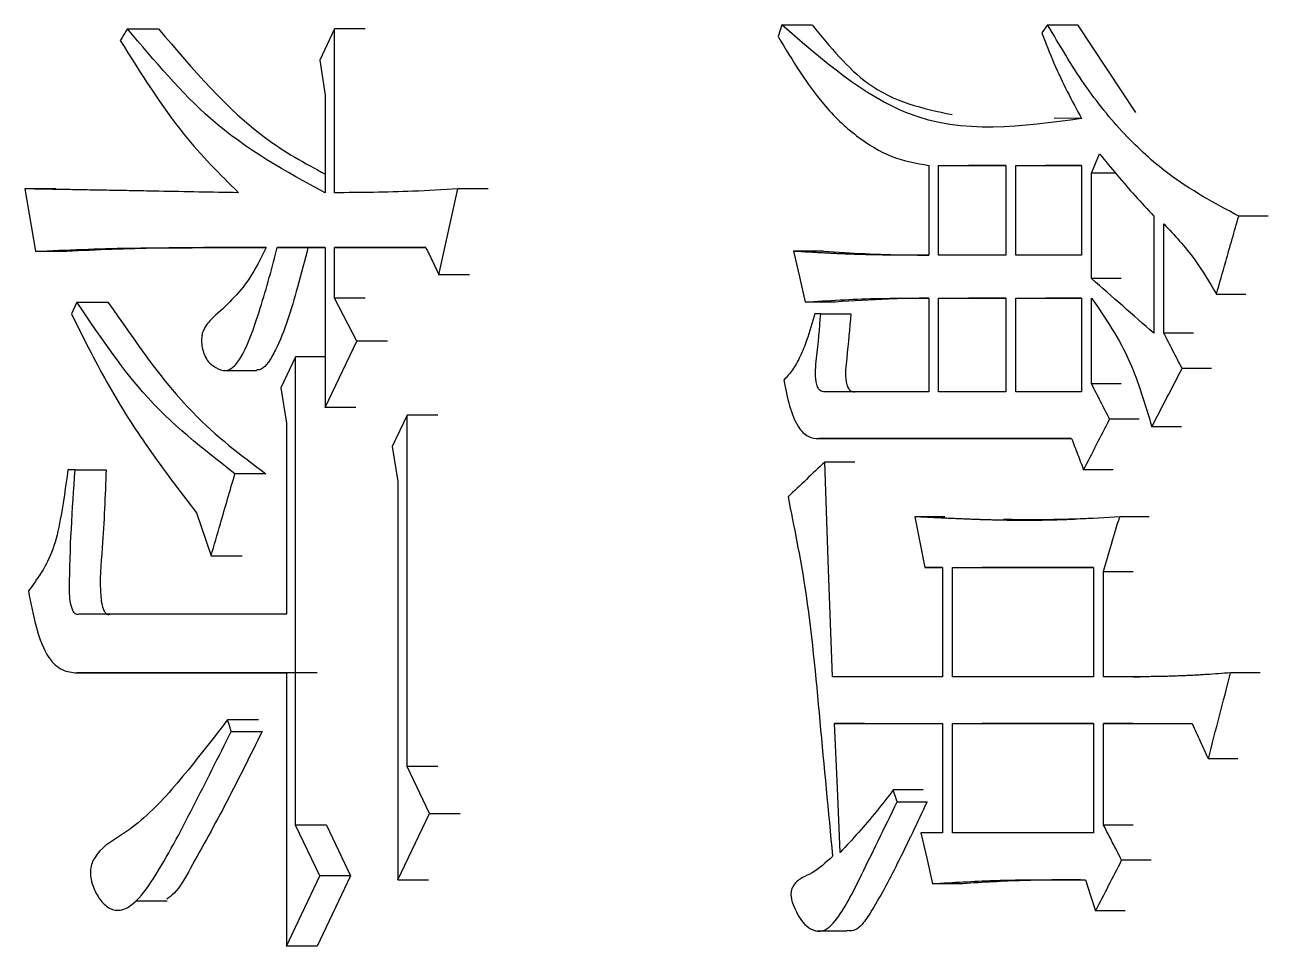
# Model space of a CAD drawing. Header units: millimetres. Extents: x 2160 to 4596, y 811 to 2534.
# Drawn here: x 3254.412 to 3257.857, y 1498.261 to 1500.813 of the extents above; entities that cross this region are included whole.
import ezdxf

# ---------------------------------------------------------------- set-up
doc = ezdxf.new("R2010")
doc.units = ezdxf.units.MM

msp = doc.modelspace()

# ---------------------------------------------------------------- linework, layer by layer
at = {"color": 7, "linetype": 'Continuous', "lineweight": 25}
for p, q in [((3254.6961, 1500.8027), (3254.7819, 1500.8027)), ((3255.2699, 1500.8026), (3255.2288, 1500.7161)), ((3255.2699, 1500.3483), (3255.2699, 1500.8026)), ((3255.355, 1500.8026), (3255.2699, 1500.8026)), ((3256.5096, 1500.8132), (3256.499, 1500.781)), ((3256.5096, 1500.8132), (3256.593, 1500.8132)), ((3257.2463, 1500.8135), (3257.2297, 1500.7918)), ((3257.3288, 1500.8135), (3257.4897, 1500.5705)), ((3255.2288, 1500.7161), (3255.2442, 1500.6187)), ((3255.2442, 1500.6187), (3255.2442, 1500.3483)), ((3257.2646, 1500.5561), (3257.3397, 1500.555)), ((3256.9166, 1500.424), (3256.9166, 1500.1752)), ((3256.9439, 1500.424), (3257.1305, 1500.424)), ((3256.9439, 1500.1752), (3256.9439, 1500.424)), ((3256.9439, 1500.424), (3257.0266, 1500.424)), ((3257.1305, 1500.424), (3257.0269, 1500.424)), ((3257.1305, 1500.424), (3257.1305, 1500.1752)), ((3257.158, 1500.424), (3257.3404, 1500.424)), ((3257.158, 1500.1752), (3257.158, 1500.424)), ((3257.158, 1500.424), (3257.2404, 1500.424)), ((3257.3404, 1500.424), (3257.2407, 1500.424)), ((3257.3404, 1500.424), (3257.3404, 1500.1752)), ((3257.3681, 1500.1103), (3257.3681, 1500.4024)), ((3257.4344, 1500.4024), (3257.3681, 1500.4024)), ((3254.4117, 1500.3591), (3254.4415, 1500.186)), ((3254.498, 1500.3591), (3254.4117, 1500.3591)), ((3255.5593, 1500.1211), (3255.6113, 1500.3591)), ((3255.6959, 1500.3591), (3255.6113, 1500.3591)), ((3257.5406, 1500.2834), (3257.5406, 1499.9589)), ((3257.5685, 1499.9589), (3257.5685, 1500.2618)), ((3257.8573, 1500.2834), (3257.7758, 1500.2834)), ((3254.4415, 1500.186), (3254.5277, 1500.186)), ((3255.1111, 1500.1968), (3255.2442, 1500.1968)), ((3255.1964, 1500.1968), (3255.1111, 1500.1968)), ((3255.2442, 1500.1968), (3255.1964, 1500.1968)), ((3255.2442, 1500.1968), (3255.2442, 1499.7533)), ((3255.2699, 1500.1968), (3255.5229, 1500.1968)), ((3255.2699, 1500.0562), (3255.2699, 1500.1968)), ((3255.355, 1500.1968), (3255.2699, 1500.1968)), ((3255.5229, 1500.1968), (3255.355, 1500.1968)), ((3256.6253, 1500.186), (3256.542, 1500.186)), ((3257.1305, 1500.1752), (3256.9439, 1500.1752)), ((3257.3404, 1500.1752), (3257.158, 1500.1752)), ((3255.644, 1500.1211), (3255.5593, 1500.1211)), ((3257.4502, 1500.1103), (3257.3681, 1500.1103)), ((3254.5559, 1500.0454), (3254.541, 1500.0129)), ((3254.5559, 1500.0454), (3254.642, 1500.0454)), ((3255.3316, 1499.9372), (3255.2699, 1500.0562)), ((3255.355, 1500.0562), (3255.2699, 1500.0562)), ((3256.6578, 1500.0454), (3256.5744, 1500.0454)), ((3256.9166, 1500.0562), (3256.9166, 1499.7966)), ((3256.9439, 1500.0562), (3257.1305, 1500.0562)), ((3256.9439, 1499.7966), (3256.9439, 1500.0562)), ((3256.9439, 1500.0562), (3257.0266, 1500.0562)), ((3257.1305, 1500.0562), (3257.0269, 1500.0562)), ((3257.1305, 1500.0562), (3257.1305, 1499.7966)), ((3257.158, 1500.0562), (3257.3404, 1500.0562)), ((3257.158, 1499.7966), (3257.158, 1500.0562)), ((3257.158, 1500.0562), (3257.2404, 1500.0562)), ((3257.3404, 1500.0562), (3257.2407, 1500.0562)), ((3257.3404, 1500.0562), (3257.3404, 1499.7966)), ((3257.3681, 1499.8183), (3257.3681, 1500.0563)), ((3257.714, 1500.067), (3257.7956, 1500.067)), ((3256.6176, 1500.013), (3256.6014, 1500.013)), ((3256.6176, 1500.013), (3256.7008, 1500.013)), ((3257.6503, 1499.9589), (3257.5685, 1499.9589)), ((3255.2442, 1499.7533), (3255.3316, 1499.9372)), ((3255.4166, 1499.9372), (3255.3316, 1499.9372)), ((3255.1622, 1499.8939), (3255.1213, 1499.8074)), ((3255.1622, 1498.5959), (3255.1622, 1499.8939)), ((3255.2442, 1499.8939), (3255.1622, 1499.8939)), ((3254.9689, 1499.8558), (3255.0549, 1499.8558)), ((3257.7005, 1499.8615), (3257.6188, 1499.8615)), ((3255.1213, 1499.8074), (3255.1366, 1499.7101)), ((3257.4502, 1499.8183), (3257.3681, 1499.8183)), ((3256.9166, 1499.7966), (3256.6285, 1499.7966)), ((3257.1305, 1499.7966), (3256.9439, 1499.7966)), ((3257.3404, 1499.7966), (3257.158, 1499.7966)), ((3255.3293, 1499.7533), (3255.2442, 1499.7533)), ((3255.1366, 1499.7101), (3255.1366, 1499.18)), ((3255.4711, 1499.7317), (3255.4297, 1499.6452)), ((3255.5559, 1499.7317), (3255.4711, 1499.7317)), ((3257.5001, 1499.7209), (3257.4181, 1499.7209)), ((3257.6169, 1499.6993), (3257.535, 1499.6993)), ((3256.6122, 1499.6668), (3257.3126, 1499.6668)), ((3256.6956, 1499.6668), (3256.6122, 1499.6668)), ((3257.3126, 1499.6668), (3256.6956, 1499.6668)), ((3255.4297, 1499.6452), (3255.4452, 1499.5478)), ((3256.7116, 1499.6019), (3256.6285, 1499.6019)), ((3254.5509, 1499.5802), (3254.531, 1499.5802)), ((3254.5509, 1499.5802), (3254.637, 1499.5802)), ((3255.0794, 1499.5695), (3254.9939, 1499.5695)), ((3257.428, 1499.5803), (3257.3459, 1499.5803)), ((3254.8875, 1499.4613), (3254.928, 1499.3423)), ((3256.9612, 1499.4505), (3256.8784, 1499.4505)), ((3257.5278, 1499.4505), (3257.4459, 1499.4505)), ((3254.928, 1499.3423), (3255.0135, 1499.3423)), ((3256.9057, 1499.3098), (3256.9548, 1499.3098)), ((3256.9548, 1499.3098), (3256.9057, 1499.3098)), ((3256.9548, 1499.3098), (3256.9548, 1499.007)), ((3256.9822, 1499.3098), (3257.3736, 1499.3098)), ((3256.9822, 1499.007), (3256.9822, 1499.3098)), ((3256.9822, 1499.3098), (3257.0649, 1499.3098)), ((3257.3736, 1499.3098), (3257.0651, 1499.3098)), ((3257.3736, 1499.3098), (3257.3736, 1499.007)), ((3257.4014, 1499.007), (3257.4014, 1499.299)), ((3257.4014, 1499.299), (3257.4834, 1499.299)), ((3255.1366, 1499.18), (3254.5609, 1499.18)), ((3254.6469, 1499.18), (3254.5609, 1499.18)), ((3254.5559, 1499.0177), (3255.1366, 1499.0177)), ((3254.642, 1499.0177), (3254.5559, 1499.0177)), ((3255.2219, 1499.0177), (3254.642, 1499.0177)), ((3255.1366, 1499.0177), (3255.1366, 1498.2605)), ((3257.8349, 1499.0178), (3257.7533, 1499.0178)), ((3256.9548, 1499.007), (3256.6501, 1499.007)), ((3257.3736, 1499.007), (3256.9822, 1499.007)), ((3257.4837, 1499.007), (3257.502, 1499.007)), ((3255.0591, 1498.888), (3254.9736, 1498.888)), ((3256.6555, 1498.8771), (3256.9548, 1498.8771)), ((3256.7386, 1498.8771), (3256.6555, 1498.8771)), ((3256.9548, 1498.8771), (3256.9548, 1498.5743)), ((3256.9822, 1498.8771), (3257.3736, 1498.8772)), ((3256.9822, 1498.5743), (3256.9822, 1498.8771)), ((3256.9822, 1498.8771), (3257.0649, 1498.8771)), ((3257.3736, 1498.8772), (3257.0651, 1498.8771)), ((3257.3736, 1498.8772), (3257.3736, 1498.5743)), ((3257.4014, 1498.8772), (3257.6468, 1498.8772)), ((3257.4014, 1498.5959), (3257.4014, 1498.8772)), ((3257.4834, 1498.8772), (3257.4014, 1498.8772)), ((3254.9837, 1498.8556), (3255.0692, 1498.8556)), ((3257.7732, 1498.7798), (3257.6916, 1498.7798)), ((3255.5333, 1498.6283), (3255.4711, 1498.7581)), ((3255.5559, 1498.7581), (3255.4711, 1498.7581)), ((3256.8293, 1498.6608), (3256.8184, 1498.6933)), ((3256.9013, 1498.6933), (3256.8184, 1498.6933)), ((3256.8293, 1498.6608), (3256.9122, 1498.6608)), ((3255.4452, 1498.4444), (3255.5333, 1498.6283)), ((3255.5333, 1498.6283), (3255.618, 1498.6283)), ((3255.2288, 1498.4552), (3255.1622, 1498.5959)), ((3255.2474, 1498.5959), (3255.1622, 1498.5959)), ((3255.2474, 1498.5959), (3255.314, 1498.4552)), ((3256.9548, 1498.5743), (3256.8947, 1498.5743)), ((3257.3736, 1498.5743), (3256.9822, 1498.5743)), ((3257.4834, 1498.5959), (3257.4014, 1498.5959)), ((3257.5334, 1498.4985), (3257.4514, 1498.4985)), ((3255.1366, 1498.2605), (3255.2288, 1498.4552)), ((3255.314, 1498.4552), (3255.2219, 1498.2605)), ((3255.314, 1498.4552), (3255.2288, 1498.4552)), ((3255.4452, 1498.4444), (3255.53, 1498.4444)), ((3257.0105, 1498.4336), (3256.9275, 1498.4336)), ((3254.7198, 1498.3861), (3254.8061, 1498.3861)), ((3257.4612, 1498.3579), (3257.3792, 1498.3579)), ((3256.607, 1498.3025), (3256.6907, 1498.3025)), ((3255.2219, 1498.2605), (3255.1366, 1498.2605))]:
    msp.add_line(p, q, dxfattribs=at)
at = {"color": 7, "linetype": 'Continuous', "lineweight": 25, "flags": 128}
for points in [[(3257.2463, 1500.8135), (3257.2769, 1500.8135), (3257.3029, 1500.8135), (3257.3288, 1500.8135)], [(3257.3681, 1500.4024), (3257.3792, 1500.4294), (3257.3903, 1500.4565)], [(3256.542, 1500.186), (3256.5582, 1500.1157), (3256.5744, 1500.0454)], [(3255.4711, 1498.7581), (3255.4711, 1499.2281), (3255.4711, 1499.7317)], [(3256.6501, 1499.007), (3256.6393, 1499.3044), (3256.6285, 1499.6019)], [(3255.4452, 1499.5478), (3255.4452, 1499.0778), (3255.4452, 1498.4444)], [(3256.8784, 1499.4505), (3256.892, 1499.3802), (3256.9057, 1499.3098)], [(3254.9837, 1498.8556), (3254.9787, 1498.8718), (3254.9736, 1498.888)], [(3256.6717, 1498.5202), (3256.6636, 1498.6987), (3256.6555, 1498.8771)], [(3256.8947, 1498.5743), (3256.9111, 1498.504), (3256.9275, 1498.4336)], [(3257.3514, 1498.4445), (3257.3653, 1498.4012), (3257.3792, 1498.3579)]]:
    msp.add_lwpolyline(points, dxfattribs=at)
at = {"color": 7, "linetype": 'Continuous', "lineweight": 25}
for points, knots in [([(3254.696, 1500.8026), (3254.6927, 1500.7972), (3254.686, 1500.7864), (3254.6793, 1500.7756), (3254.676, 1500.7702)], [0, 0, 0, 0, 0.5, 1, 1, 1, 1]), ([(3255.2442, 1500.3483), (3255.1357, 1500.4068), (3254.9409, 1500.5119), (3254.7712, 1500.7134), (3254.696, 1500.8027)], [0, 0, 0, 0, 0.5569278, 1, 1, 1, 1]), ([(3254.7819, 1500.8027), (3254.8778, 1500.6901), (3255.0229, 1500.5198), (3255.1881, 1500.4303), (3255.2442, 1500.3999)], [0, 0, 0, 0, 0.660602, 1, 1, 1, 1]), ([(3257.3404, 1500.5538), (3257.176, 1500.5311), (3256.8823, 1500.4907), (3256.6236, 1500.7146), (3256.5096, 1500.8132)], [0, 0, 0, 0, 0.559704, 1, 1, 1, 1]), ([(3256.5932, 1500.8132), (3256.6432, 1500.7526), (3256.7597, 1500.6117), (3256.9008, 1500.5819), (3256.9813, 1500.5649)], [0, 0, 0, 0, 0.430022, 1, 1, 1, 1]), ([(3257.7758, 1500.2834), (3257.7093, 1500.319), (3257.5994, 1500.3778), (3257.4572, 1500.5072), (3257.3451, 1500.6457), (3257.2794, 1500.7573), (3257.2463, 1500.8135)], [0, 0, 0, 0, 0.335049, 0.554128, 0.775717, 1, 1, 1, 1]), ([(3254.676, 1500.7702), (3254.7331, 1500.6788), (3254.8347, 1500.5164), (3254.9526, 1500.3994), (3255.0041, 1500.3483)], [0, 0, 0, 0, 0.562943, 1, 1, 1, 1]), ([(3256.499, 1500.781), (3256.5392, 1500.7145), (3256.6052, 1500.6056), (3256.7153, 1500.5023), (3256.8137, 1500.4422), (3256.8824, 1500.4301), (3256.9166, 1500.424)], [0, 0, 0, 0, 0.345958, 0.566155, 0.783835, 1, 1, 1, 1]), ([(3257.2297, 1500.7918), (3257.2408, 1500.7634), (3257.2628, 1500.707), (3257.3003, 1500.628), (3257.327, 1500.5786), (3257.3404, 1500.5538)], [0, 0, 0, 0, 0.33532, 0.667027, 1, 1, 1, 1]), ([(3257.3903, 1500.4565), (3257.4062, 1500.4367), (3257.4386, 1500.3965), (3257.4888, 1500.3392), (3257.5233, 1500.302), (3257.5406, 1500.2834)], [0, 0, 0, 0, 0.325438, 0.662606, 1, 1, 1, 1]), ([(3255.0041, 1500.3483), (3254.9303, 1500.3496), (3254.8518, 1500.3511), (3254.7693, 1500.3526), (3254.751, 1500.353), (3254.7327, 1500.3533), (3254.7144, 1500.3536), (3254.6961, 1500.354), (3254.6779, 1500.3543), (3254.6596, 1500.3546), (3254.6414, 1500.355), (3254.6232, 1500.3553), (3254.605, 1500.3556), (3254.5868, 1500.3559), (3254.5686, 1500.3562), (3254.5459, 1500.3567), (3254.5278, 1500.357), (3254.5096, 1500.3573), (3254.4915, 1500.3576), (3254.4757, 1500.3579), (3254.4599, 1500.3582), (3254.4508, 1500.3584), (3254.4418, 1500.3585), (3254.4334, 1500.3587), (3254.4234, 1500.3589), (3254.4156, 1500.359), (3254.4117, 1500.3591)], [0, 0, 0, 0, 0.370203, 0.393341, 0.416478, 0.462753, 0.485891, 0.509029, 0.555304, 0.578441, 0.601579, 0.647854, 0.670992, 0.694129, 0.740405, 0.763542, 0.809817, 0.832955, 0.856093, 0.902368, 0.913937, 0.937074, 0.948643, 0.960212, 0.980106, 1, 1, 1, 1]), ([(3255.6113, 1500.3591), (3255.5698, 1500.3566), (3255.4919, 1500.3519), (3255.3781, 1500.349), (3255.3059, 1500.3485), (3255.2699, 1500.3483)], [0, 0, 0, 0, 0.362921, 0.681445, 1, 1, 1, 1]), ([(3257.5685, 1500.2618), (3257.5978, 1500.2307), (3257.6504, 1500.1751), (3257.6945, 1500.1002), (3257.714, 1500.0671)], [0, 0, 0, 0, 0.557716, 1, 1, 1, 1]), ([(3257.714, 1500.0671), (3257.7226, 1500.0972), (3257.7372, 1500.1483), (3257.7578, 1500.2204), (3257.7698, 1500.2624), (3257.7758, 1500.2834)], [0, 0, 0, 0, 0.417945, 0.708972, 1, 1, 1, 1]), ([(3254.4415, 1500.186), (3254.5275, 1500.1898), (3254.6565, 1500.1955), (3254.7979, 1500.1956), (3254.8579, 1500.1959), (3254.8797, 1500.1961), (3254.8934, 1500.1961), (3254.9043, 1500.1962), (3254.9153, 1500.1962), (3254.9262, 1500.1963), (3254.9372, 1500.1963), (3254.9454, 1500.1963), (3254.9536, 1500.1964), (3254.9645, 1500.1964), (3254.9755, 1500.1965), (3254.9865, 1500.1965), (3254.9947, 1500.1965), (3255.0057, 1500.1966), (3255.0153, 1500.1966), (3255.0235, 1500.1966), (3255.0277, 1500.1966), (3255.0318, 1500.1967), (3255.0373, 1500.1967), (3255.0428, 1500.1967), (3255.0483, 1500.1967), (3255.0524, 1500.1967), (3255.0579, 1500.1968), (3255.0634, 1500.1968), (3255.0689, 1500.1968), (3255.0741, 1500.1968), (3255.078, 1500.1968), (3255.0805, 1500.1968)], [0, 0, 0, 0, 0.408156, 0.61223, 0.663248, 0.688757, 0.714266, 0.727021, 0.739776, 0.765285, 0.778039, 0.790794, 0.803548, 0.816303, 0.841812, 0.854567, 0.867321, 0.880076, 0.905585, 0.911962, 0.918339, 0.924717, 0.931094, 0.943848, 0.950226, 0.956603, 0.96298, 0.975735, 0.982112, 0.988489, 1, 1, 1, 1]), ([(3255.0803, 1500.1965), (3255.0649, 1500.1964), (3254.9639, 1500.196), (3254.779, 1500.1968), (3254.6114, 1500.1896), (3254.5277, 1500.186)], [0, 0, 0, 0, 0.082726, 0.541325, 1, 1, 1, 1]), ([(3255.0805, 1500.1968), (3255.0656, 1500.1667), (3255.024, 1500.0826), (3254.9598, 1500.0279), (3254.9141, 1499.9835), (3254.9042, 1499.9621), (3254.9015, 1499.9482), (3254.9012, 1499.9321), (3254.9039, 1499.9141), (3254.9101, 1499.8952), (3254.9221, 1499.876), (3254.942, 1499.8622), (3254.9649, 1499.8524), (3254.9893, 1499.8624), (3255.022, 1499.9062), (3255.0609, 1500.0121), (3255.0913, 1500.1187), (3255.1086, 1500.187), (3255.1111, 1500.1968)], [0, 0, 0, 0, 0.11687, 0.3258, 0.377744, 0.393029, 0.405901, 0.418726, 0.438143, 0.45802, 0.48112, 0.522189, 0.572441, 0.606763, 0.655286, 0.785224, 0.968955, 1, 1, 1, 1]), ([(3255.1964, 1500.1968), (3255.1869, 1500.16), (3255.1612, 1500.0609), (3255.1266, 1499.9476), (3255.0881, 1499.8792), (3255.07, 1499.8587), (3255.0589, 1499.8576), (3255.0549, 1499.8571)], [0, 0, 0, 0, 0.274753, 0.74027, 0.857797, 0.948519, 1, 1, 1, 1]), ([(3255.5229, 1500.1968), (3255.529, 1500.1842), (3255.5411, 1500.159), (3255.5532, 1500.1337), (3255.5593, 1500.1211)], [0, 0, 0, 0, 0.499999, 1, 1, 1, 1]), ([(3256.9166, 1500.1752), (3256.9154, 1500.1752), (3256.913, 1500.1752), (3256.9094, 1500.1752), (3256.9058, 1500.1752), (3256.9027, 1500.1752), (3256.8985, 1500.1752), (3256.8943, 1500.1752), (3256.8883, 1500.1752), (3256.8835, 1500.1752), (3256.8775, 1500.1752), (3256.8715, 1500.1752), (3256.8655, 1500.1752), (3256.8595, 1500.1753), (3256.8535, 1500.1753), (3256.8475, 1500.1753), (3256.8415, 1500.1753), (3256.8367, 1500.1753), (3256.8307, 1500.1754), (3256.8247, 1500.1754), (3256.8187, 1500.1754), (3256.8127, 1500.1755), (3256.8067, 1500.1755), (3256.8007, 1500.1756), (3256.7947, 1500.1757), (3256.7887, 1500.1757), (3256.7827, 1500.1758), (3256.7767, 1500.1759), (3256.7719, 1500.176), (3256.7659, 1500.1761), (3256.76, 1500.1762), (3256.754, 1500.1763), (3256.748, 1500.1765), (3256.742, 1500.1766), (3256.736, 1500.1768), (3256.73, 1500.1769), (3256.7253, 1500.177), (3256.7193, 1500.1772), (3256.7133, 1500.1774), (3256.7073, 1500.1776), (3256.7014, 1500.1778), (3256.6954, 1500.1781), (3256.6894, 1500.1783), (3256.6835, 1500.1785), (3256.6775, 1500.1788), (3256.6715, 1500.179), (3256.6656, 1500.1793), (3256.6608, 1500.1795), (3256.6548, 1500.1798), (3256.6489, 1500.1801), (3256.6429, 1500.1804), (3256.637, 1500.1807), (3256.631, 1500.181), (3256.625, 1500.1813), (3256.6191, 1500.1816), (3256.6143, 1500.1819), (3256.6084, 1500.1822), (3256.6024, 1500.1825), (3256.5953, 1500.1829), (3256.5893, 1500.1833), (3256.5834, 1500.1836), (3256.5786, 1500.1839), (3256.5727, 1500.1842), (3256.5668, 1500.1846), (3256.5608, 1500.1849), (3256.5549, 1500.1853), (3256.5491, 1500.1856), (3256.5444, 1500.1859), (3256.542, 1500.186)], [0, 0, 0, 0, 0.009575, 0.019151, 0.028726, 0.038301, 0.043088, 0.062238, 0.071814, 0.090964, 0.100539, 0.119689, 0.138839, 0.148414, 0.167565, 0.186715, 0.19629, 0.21544, 0.225015, 0.244165, 0.263315, 0.272891, 0.292041, 0.311191, 0.320766, 0.339916, 0.359066, 0.368641, 0.387792, 0.397367, 0.416517, 0.435667, 0.445242, 0.464392, 0.483543, 0.493118, 0.512268, 0.521843, 0.540993, 0.560143, 0.569718, 0.588869, 0.608019, 0.617594, 0.636744, 0.655894, 0.665469, 0.68462, 0.694195, 0.713345, 0.732495, 0.74207, 0.76122, 0.780371, 0.789946, 0.809096, 0.818671, 0.837821, 0.856971, 0.876121, 0.885697, 0.904847, 0.914422, 0.933572, 0.952722, 0.962297, 0.981149, 1, 1, 1, 1]), ([(3256.6255, 1500.186), (3256.6636, 1500.1837), (3256.7396, 1500.1789), (3256.8367, 1500.1757), (3256.8959, 1500.1757), (3256.9166, 1500.1756)], [0, 0, 0, 0, 0.393796, 0.787608, 1, 1, 1, 1]), ([(3257.5406, 1499.9589), (3257.5118, 1499.9841), (3257.4541, 1500.0346), (3257.3968, 1500.0851), (3257.3681, 1500.1103)], [0, 0, 0, 0, 0.5, 1, 1, 1, 1]), ([(3254.9939, 1499.5695), (3254.9062, 1499.6373), (3254.7484, 1499.7593), (3254.6151, 1499.9575), (3254.5559, 1500.0454)], [0, 0, 0, 0, 0.556366, 1, 1, 1, 1]), ([(3254.642, 1500.0454), (3254.7178, 1499.9355), (3254.8524, 1499.7403), (3255.0104, 1499.6214), (3255.0794, 1499.5695)], [0, 0, 0, 0, 0.563236, 1, 1, 1, 1]), ([(3256.5744, 1500.0454), (3256.6387, 1500.0495), (3256.706, 1500.0538), (3256.7753, 1500.0552), (3256.7815, 1500.0553), (3256.7861, 1500.0554), (3256.7908, 1500.0555), (3256.7954, 1500.0555), (3256.8016, 1500.0556), (3256.8078, 1500.0557), (3256.814, 1500.0558), (3256.8187, 1500.0558), (3256.8233, 1500.0559), (3256.828, 1500.0559), (3256.8326, 1500.0559), (3256.8388, 1500.056), (3256.8451, 1500.056), (3256.8513, 1500.0561), (3256.8559, 1500.0561), (3256.8606, 1500.0561), (3256.8653, 1500.0561), (3256.8699, 1500.0561), (3256.8761, 1500.0562), (3256.8823, 1500.0562), (3256.8886, 1500.0562), (3256.8932, 1500.0562), (3256.8979, 1500.0562), (3256.9026, 1500.0562), (3256.9088, 1500.0562), (3256.9135, 1500.0562), (3256.9166, 1500.0562)], [0, 0, 0, 0, 0.565918, 0.593048, 0.606612, 0.620177, 0.633741, 0.647306, 0.66087, 0.688, 0.701564, 0.715129, 0.728693, 0.742258, 0.755822, 0.769387, 0.796516, 0.810081, 0.823645, 0.83721, 0.850774, 0.864339, 0.877904, 0.905033, 0.918597, 0.932162, 0.945726, 0.959291, 0.972856, 1, 1, 1, 1]), ([(3256.9166, 1500.0559), (3256.9118, 1500.0559), (3256.8746, 1500.0558), (3256.7882, 1500.0536), (3256.707, 1500.0485), (3256.6578, 1500.0454)], [0, 0, 0, 0, 0.054827, 0.428472, 1, 1, 1, 1]), ([(3257.3681, 1500.0563), (3257.4064, 1500.0007), (3257.4754, 1499.9007), (3257.5167, 1499.7613), (3257.535, 1499.6993)], [0, 0, 0, 0, 0.5548825, 1, 1, 1, 1]), ([(3254.541, 1500.0129), (3254.5728, 1499.9485), (3254.6366, 1499.8197), (3254.7531, 1499.6362), (3254.8395, 1499.5237), (3254.8875, 1499.4613)], [0, 0, 0, 0, 0.30776, 0.615622, 1, 1, 1, 1]), ([(3256.6014, 1500.013), (3256.5941, 1499.9878), (3256.5822, 1499.9465), (3256.561, 1499.8948), (3256.5403, 1499.856), (3256.5234, 1499.838), (3256.5151, 1499.8291)], [0, 0, 0, 0, 0.346429, 0.567932, 0.786121, 1, 1, 1, 1]), ([(3256.6285, 1499.7966), (3256.6238, 1499.7969), (3256.6162, 1499.7974), (3256.6079, 1499.8098), (3256.6003, 1499.8396), (3256.6088, 1499.9107), (3256.6141, 1499.9723), (3256.6176, 1500.013)], [0, 0, 0, 0, 0.100185, 0.161773, 0.226321, 0.490481, 1, 1, 1, 1]), ([(3256.701, 1500.013), (3256.6975, 1499.9723), (3256.6922, 1499.9107), (3256.6837, 1499.8396), (3256.6913, 1499.8098), (3256.6996, 1499.7974), (3256.7071, 1499.7969), (3256.7118, 1499.7966)], [0, 0, 0, 0, 0.509608, 0.773823, 0.838368, 0.899921, 1, 1, 1, 1]), ([(3257.6188, 1499.8615), (3257.6104, 1499.8778), (3257.5936, 1499.9102), (3257.5769, 1499.9427), (3257.5685, 1499.9589)], [0, 0, 0, 0, 0.499999, 1, 1, 1, 1]), ([(3257.535, 1499.6993), (3257.549, 1499.7263), (3257.5769, 1499.7804), (3257.6048, 1499.8345), (3257.6188, 1499.8615)], [0, 0, 0, 0, 0.499999, 1, 1, 1, 1]), ([(3256.5151, 1499.8291), (3256.5248, 1499.7802), (3256.5382, 1499.7131), (3256.5817, 1499.6691), (3256.6021, 1499.6676), (3256.6122, 1499.6668)], [0, 0, 0, 0, 0.574728, 0.788861, 1, 1, 1, 1]), ([(3257.4181, 1499.7209), (3257.4097, 1499.7371), (3257.3931, 1499.7696), (3257.3764, 1499.802), (3257.3681, 1499.8183)], [0, 0, 0, 0, 0.499999, 1, 1, 1, 1]), ([(3257.3459, 1499.5803), (3257.3579, 1499.6037), (3257.3819, 1499.6506), (3257.406, 1499.6975), (3257.4181, 1499.7209)], [0, 0, 0, 0, 0.499999, 1, 1, 1, 1]), ([(3257.3126, 1499.6668), (3257.3182, 1499.6524), (3257.3293, 1499.6235), (3257.3404, 1499.5947), (3257.3459, 1499.5803)], [0, 0, 0, 0, 0.499999, 1, 1, 1, 1]), ([(3256.6285, 1499.6019), (3256.6115, 1499.5858), (3256.5775, 1499.5536), (3256.5437, 1499.5215), (3256.5268, 1499.5054)], [0, 0, 0, 0, 0.4999992, 1, 1, 1, 1]), ([(3254.531, 1499.5802), (3254.5247, 1499.534), (3254.5145, 1499.4582), (3254.4918, 1499.3578), (3254.4585, 1499.2947), (3254.4338, 1499.2614), (3254.4216, 1499.2449)], [0, 0, 0, 0, 0.3486089, 0.5710474, 0.7872472, 1, 1, 1, 1]), ([(3254.5609, 1499.1802), (3254.5592, 1499.1797), (3254.556, 1499.1789), (3254.5507, 1499.1815), (3254.5456, 1499.188), (3254.5398, 1499.2019), (3254.5357, 1499.2239), (3254.5352, 1499.3528), (3254.5434, 1499.4711), (3254.5509, 1499.5802)], [0, 0, 0, 0, 0.022685, 0.043674, 0.07363, 0.104665, 0.167541, 0.232295, 1, 1, 1, 1]), ([(3254.637, 1499.5802), (3254.6343, 1499.5085), (3254.6298, 1499.3918), (3254.6174, 1499.2651), (3254.6245, 1499.2075), (3254.6294, 1499.1929), (3254.6341, 1499.1842), (3254.6391, 1499.18), (3254.6435, 1499.1791), (3254.6458, 1499.1798), (3254.6469, 1499.1802)], [0, 0, 0, 0, 0.504472, 0.820051, 0.880672, 0.910958, 0.94026, 0.968978, 0.983953, 1, 1, 1, 1]), ([(3254.928, 1499.3423), (3254.9365, 1499.3716), (3254.9517, 1499.4242), (3254.9737, 1499.4999), (3254.9872, 1499.5463), (3254.9939, 1499.5695)], [0, 0, 0, 0, 0.387829, 0.693915, 1, 1, 1, 1]), ([(3256.5268, 1499.5054), (3256.5435, 1499.4225), (3256.5843, 1499.2208), (3256.6146, 1498.8829), (3256.6383, 1498.6339), (3256.6501, 1498.5094)], [0, 0, 0, 0, 0.258422, 0.628983, 1, 1, 1, 1]), ([(3257.4459, 1499.4505), (3257.4069, 1499.448), (3257.3655, 1499.4454), (3257.323, 1499.4434), (3257.3181, 1499.4431), (3257.3145, 1499.443), (3257.3096, 1499.4428), (3257.3048, 1499.4426), (3257.2999, 1499.4424), (3257.2963, 1499.4422), (3257.2914, 1499.442), (3257.2866, 1499.4419), (3257.2817, 1499.4417), (3257.2781, 1499.4416), (3257.2745, 1499.4415), (3257.2696, 1499.4413), (3257.2648, 1499.4412), (3257.2599, 1499.4411), (3257.2563, 1499.441), (3257.2514, 1499.4408), (3257.2466, 1499.4407), (3257.2417, 1499.4406), (3257.2381, 1499.4406), (3257.2308, 1499.4404), (3257.2054, 1499.4401), (3257.18, 1499.44), (3257.1583, 1499.4402), (3257.1546, 1499.4402), (3257.1498, 1499.4403), (3257.145, 1499.4403), (3257.1402, 1499.4404), (3257.1365, 1499.4404), (3257.1317, 1499.4405), (3257.1269, 1499.4406), (3257.122, 1499.4407), (3257.1184, 1499.4407), (3257.1148, 1499.4408), (3257.11, 1499.4409), (3257.1052, 1499.441), (3257.1003, 1499.4411), (3257.0967, 1499.4412), (3257.0919, 1499.4414), (3257.0871, 1499.4415), (3257.0823, 1499.4416), (3257.0787, 1499.4417), (3257.075, 1499.4418), (3257.0702, 1499.442), (3257.0654, 1499.4421), (3257.0606, 1499.4423), (3257.057, 1499.4424), (3257.0522, 1499.4426), (3257.0474, 1499.4428), (3257.0425, 1499.4429), (3257.0389, 1499.4431), (3257.0341, 1499.4432), (3257.0293, 1499.4434), (3257.0245, 1499.4436), (3257.0209, 1499.4438), (3257.0173, 1499.4439), (3257.0125, 1499.4441), (3257.0077, 1499.4443), (3257.0029, 1499.4445), (3256.9993, 1499.4446), (3256.9945, 1499.4449), (3256.9897, 1499.4451), (3256.9849, 1499.4453), (3256.9813, 1499.4454), (3256.9777, 1499.4456), (3256.9729, 1499.4458), (3256.9681, 1499.446), (3256.9633, 1499.4463), (3256.9597, 1499.4464), (3256.9549, 1499.4467), (3256.9501, 1499.4469), (3256.9453, 1499.4471), (3256.9417, 1499.4473), (3256.9381, 1499.4475), (3256.9333, 1499.4477), (3256.9285, 1499.4479), (3256.9237, 1499.4482), (3256.9201, 1499.4483), (3256.9153, 1499.4486), (3256.9105, 1499.4488), (3256.9057, 1499.4491), (3256.9022, 1499.4492), (3256.8986, 1499.4494), (3256.8938, 1499.4497), (3256.889, 1499.4499), (3256.8835, 1499.4502), (3256.8803, 1499.4504), (3256.8784, 1499.4505)], [0, 0, 0, 0, 0.204304, 0.217073, 0.223457, 0.229841, 0.236226, 0.248995, 0.255379, 0.261764, 0.268148, 0.280917, 0.287302, 0.293686, 0.300071, 0.306455, 0.319224, 0.325609, 0.331993, 0.338378, 0.351147, 0.357531, 0.363915, 0.3703, 0.395838, 0.497991, 0.504375, 0.51076, 0.517144, 0.529913, 0.536298, 0.542682, 0.549067, 0.561836, 0.56822, 0.574605, 0.580989, 0.587374, 0.600143, 0.606527, 0.612912, 0.619296, 0.632065, 0.638449, 0.644834, 0.651218, 0.657603, 0.670372, 0.676756, 0.683141, 0.689525, 0.702294, 0.708679, 0.715063, 0.721448, 0.734217, 0.740601, 0.746986, 0.75337, 0.759755, 0.772523, 0.778908, 0.785292, 0.791677, 0.804446, 0.81083, 0.817215, 0.823599, 0.829984, 0.842753, 0.849137, 0.855522, 0.861906, 0.874675, 0.88106, 0.887444, 0.893828, 0.900213, 0.912982, 0.919366, 0.925751, 0.932135, 0.944904, 0.951289, 0.957673, 0.964058, 0.970442, 0.983211, 0.989596, 1, 1, 1, 1]), ([(3257.3574, 1499.4452), (3257.3515, 1499.4449), (3257.3301, 1499.4439), (3257.2114, 1499.4408), (3257.1557, 1499.4422), (3257.1237, 1499.443)], [0, 0, 0, 0, 0.138746, 0.50373, 1, 1, 1, 1]), ([(3254.4216, 1499.2449), (3254.4281, 1499.2104), (3254.4409, 1499.1425), (3254.472, 1499.0595), (3254.5149, 1499.0218), (3254.5423, 1499.0191), (3254.5559, 1499.0177)], [0, 0, 0, 0, 0.291823, 0.574939, 0.78881, 1, 1, 1, 1]), ([(3257.7533, 1499.0178), (3257.7311, 1499.0162), (3257.7033, 1499.0142), (3257.6728, 1499.0123), (3257.663, 1499.0117), (3257.6561, 1499.0113), (3257.6464, 1499.0108), (3257.6353, 1499.0103), (3257.6242, 1499.0098), (3257.6131, 1499.0093), (3257.602, 1499.0089), (3257.591, 1499.0085), (3257.5799, 1499.0082), (3257.5688, 1499.0079), (3257.5577, 1499.0077), (3257.5494, 1499.0075), (3257.5411, 1499.0074), (3257.5328, 1499.0073), (3257.5246, 1499.0072), (3257.5176, 1499.0071), (3257.5121, 1499.0071), (3257.508, 1499.007), (3257.5024, 1499.007), (3257.4969, 1499.007), (3257.4914, 1499.0069), (3257.4859, 1499.0069), (3257.4804, 1499.0069), (3257.4748, 1499.0069), (3257.4693, 1499.0069), (3257.4638, 1499.0069), (3257.4583, 1499.0069), (3257.4528, 1499.0069), (3257.4473, 1499.0069), (3257.4417, 1499.0069), (3257.4362, 1499.0069), (3257.4307, 1499.0069), (3257.4252, 1499.0069), (3257.4197, 1499.0069), (3257.4142, 1499.0069), (3257.4076, 1499.0069), (3257.4038, 1499.007), (3257.4014, 1499.007)], [0, 0, 0, 0, 0.188751, 0.235938, 0.259532, 0.271329, 0.294923, 0.342111, 0.365705, 0.389298, 0.436486, 0.46008, 0.483674, 0.530861, 0.554455, 0.578049, 0.601643, 0.625237, 0.648831, 0.672424, 0.684221, 0.696018, 0.707815, 0.731409, 0.743206, 0.755003, 0.778597, 0.790394, 0.80219, 0.825784, 0.837581, 0.849378, 0.872972, 0.884769, 0.896566, 0.92016, 0.931957, 0.943753, 0.967347, 0.979144, 1, 1, 1, 1]), ([(3257.6916, 1498.7798), (3257.7019, 1498.8195), (3257.7225, 1498.8988), (3257.7431, 1498.9781), (3257.7533, 1499.0178)], [0, 0, 0, 0, 0.499999, 1, 1, 1, 1]), ([(3254.9736, 1498.888), (3254.9348, 1498.8377), (3254.8573, 1498.737), (3254.756, 1498.6223), (3254.6695, 1498.5602), (3254.6199, 1498.5322), (3254.5982, 1498.4928), (3254.5939, 1498.4778), (3254.5929, 1498.462), (3254.5955, 1498.4419), (3254.6046, 1498.414), (3254.6222, 1498.3842), (3254.6476, 1498.3612), (3254.6796, 1498.3574), (3254.7226, 1498.3817), (3254.7917, 1498.4792), (3254.8784, 1498.6458), (3254.9486, 1498.7855), (3254.9837, 1498.8556)], [0, 0, 0, 0, 0.14589, 0.291848, 0.364926, 0.43814, 0.449708, 0.457487, 0.465325, 0.474776, 0.490324, 0.518026, 0.54742, 0.577063, 0.617255, 0.685721, 0.842506, 1, 1, 1, 1]), ([(3257.6468, 1498.8772), (3257.6542, 1498.8609), (3257.6692, 1498.8285), (3257.6841, 1498.796), (3257.6916, 1498.7798)], [0, 0, 0, 0, 0.500001, 1, 1, 1, 1]), ([(3255.0692, 1498.8556), (3255.0369, 1498.7901), (3254.9723, 1498.659), (3254.8907, 1498.5124), (3254.8365, 1498.414), (3254.8119, 1498.3957), (3254.8052, 1498.3906)], [0, 0, 0, 0, 0.3897755, 0.7796017, 0.9393177, 1, 1, 1, 1]), ([(3256.8184, 1498.6933), (3256.8029, 1498.6731), (3256.7713, 1498.6323), (3256.7222, 1498.5751), (3256.6886, 1498.5385), (3256.6717, 1498.5202)], [0, 0, 0, 0, 0.32693, 0.663295, 1, 1, 1, 1]), ([(3256.6501, 1498.5093), (3256.6315, 1498.4921), (3256.6047, 1498.4672), (3256.5668, 1498.4514), (3256.5469, 1498.4379), (3256.5376, 1498.4208), (3256.535, 1498.4116), (3256.5346, 1498.401), (3256.5376, 1498.3833), (3256.5505, 1498.3518), (3256.5722, 1498.317), (3256.6025, 1498.3009), (3256.6293, 1498.3018), (3256.674, 1498.3445), (3256.7377, 1498.4721), (3256.7942, 1498.5886), (3256.8293, 1498.6608)], [0, 0, 0, 0, 0.116369, 0.168042, 0.220216, 0.232026, 0.241704, 0.251433, 0.264352, 0.29834, 0.371993, 0.42265, 0.473324, 0.517975, 0.701297, 1, 1, 1, 1]), ([(3256.9124, 1498.6608), (3256.8851, 1498.6031), (3256.8346, 1498.4964), (3256.7736, 1498.3806), (3256.7322, 1498.3181), (3256.7095, 1498.3016), (3256.6965, 1498.303), (3256.6909, 1498.3036)], [0, 0, 0, 0, 0.413641, 0.765896, 0.87196, 0.944962, 1, 1, 1, 1]), ([(3257.4514, 1498.4985), (3257.4431, 1498.5148), (3257.4264, 1498.5472), (3257.4097, 1498.5797), (3257.4014, 1498.5959)], [0, 0, 0, 0, 0.5, 1, 1, 1, 1]), ([(3257.3792, 1498.3579), (3257.3912, 1498.3814), (3257.4153, 1498.4282), (3257.4394, 1498.4751), (3257.4514, 1498.4985)], [0, 0, 0, 0, 0.499999, 1, 1, 1, 1]), ([(3256.9275, 1498.4336), (3256.984, 1498.437), (3257.0439, 1498.4406), (3257.1078, 1498.4427), (3257.1184, 1498.443), (3257.1326, 1498.4433), (3257.1468, 1498.4436), (3257.161, 1498.4439), (3257.1717, 1498.4441), (3257.1859, 1498.4443), (3257.2001, 1498.4444), (3257.2144, 1498.4445), (3257.2233, 1498.4446), (3257.2304, 1498.4446), (3257.2357, 1498.4446), (3257.2411, 1498.4446), (3257.2482, 1498.4447), (3257.2553, 1498.4447), (3257.2625, 1498.4447), (3257.2678, 1498.4447), (3257.2749, 1498.4447), (3257.2821, 1498.4447), (3257.2892, 1498.4447), (3257.2946, 1498.4446), (3257.3017, 1498.4446), (3257.3088, 1498.4446), (3257.316, 1498.4446), (3257.3213, 1498.4446), (3257.3258, 1498.4446), (3257.3303, 1498.4445), (3257.3339, 1498.4445), (3257.3374, 1498.4445), (3257.3401, 1498.4445), (3257.3428, 1498.4445), (3257.3466, 1498.4445), (3257.3494, 1498.4445), (3257.3514, 1498.4445)], [0, 0, 0, 0, 0.4019587, 0.4270807, 0.4522028, 0.4773248, 0.527569, 0.552691, 0.5778131, 0.6029351, 0.6531793, 0.6783013, 0.7034234, 0.7159844, 0.7285454, 0.7411064, 0.7536675, 0.7787895, 0.7913505, 0.8039115, 0.8164726, 0.8415946, 0.8541556, 0.8667167, 0.8792777, 0.9043997, 0.9169607, 0.9295218, 0.9420828, 0.9483633, 0.9609243, 0.9672048, 0.9734854, 0.9797659, 0.9860464, 1, 1, 1, 1]), ([(3257.3371, 1498.4445), (3257.2843, 1498.4442), (3257.1749, 1498.4437), (3257.0665, 1498.4371), (3257.0105, 1498.4336)], [0, 0, 0, 0, 0.4830593, 1, 1, 1, 1])]:
    msp.add_open_spline(points, degree=3, knots=knots, dxfattribs=at)
msp.add_open_spline([(3257.4014, 1499.299), (3257.4088, 1499.3243), (3257.4236, 1499.3748), (3257.4384, 1499.4252), (3257.4459, 1499.4505)], degree=3, dxfattribs=at)

doc.saveas('drawing.dxf')
